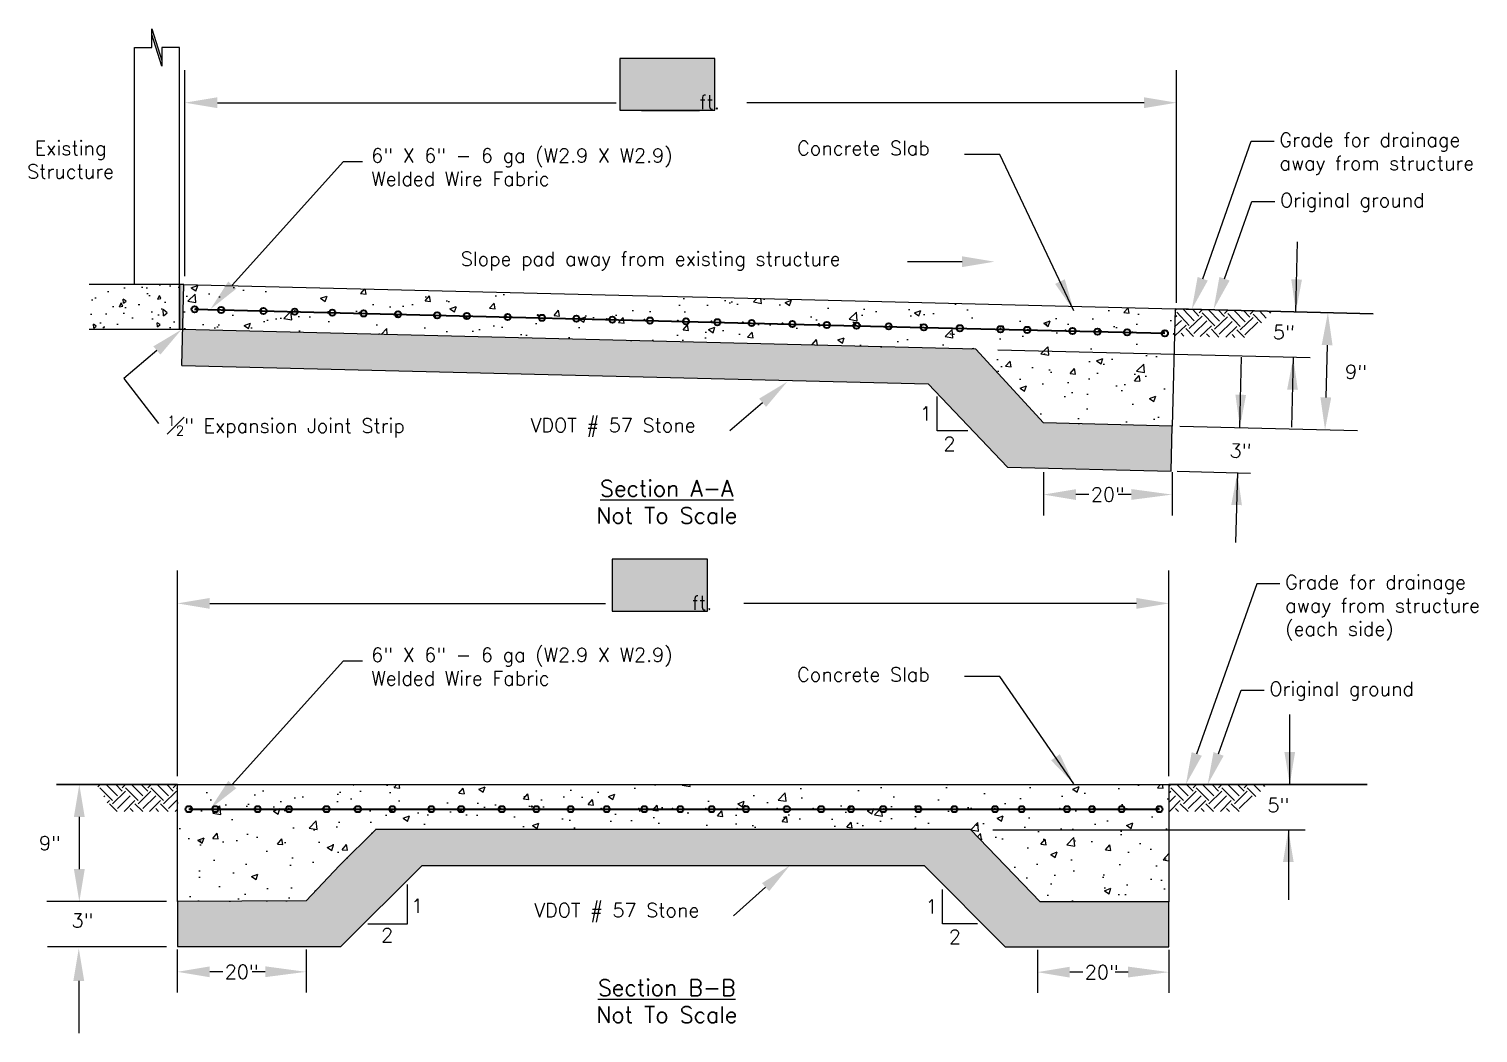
# Model space of a CAD drawing. Header units: feet. Extents: x -5 to 532, y -277 to 70.
# Drawn here: x 73.27 to 81.31, y 47.92 to 53.48 of the extents above; entities that cross this region are included whole.
import ezdxf

# ---------------------------------------------------------------- set-up
doc = ezdxf.new("R2010")
doc.units = ezdxf.units.FT
doc.header["$LTSCALE"] = 0.33
doc.header["$MEASUREMENT"] = 0
for name, color, linetype in [('1.Text.Note', 7, 'Continuous'), ('2.Concrete', 7, 'Continuous'), ('2.Htch.Concrete', 7, 'Continuous'), ('2.Htch.Ground', 7, 'Continuous'), ('Concrete', 7, 'Continuous'), ('DIM', 7, 'Continuous'), ('Gravel', 7, 'Continuous'), ('SEC', 7, 'Continuous'), ('Text', 7, 'Continuous')]:
    doc.layers.add(name, color=color, linetype=linetype)
doc.layers.add('2.Ground', color=7, linetype='Continuous', lineweight=30)
doc.layers.add('WWF', color=7, linetype='Continuous', lineweight=35)
doc.styles.add('001xB.Notation (B)', font='romans.shx', dxfattribs={"height": 0.078})
doc.styles.add('001xB.Subtitle', font='romans.shx', dxfattribs={"height": 0.09})
doc.dimstyles.get("Standard").update_dxf_attribs({"dimtxt": 0.078, "dimasz": 0.18, "dimexe": 0.18, "dimexo": 0.0625, "dimgap": 0.09, "dimtad": 0, "dimtih": 1, "dimtoh": 1, "dimdec": 4, "dimzin": 0, "dimdsep": 46, "dimtxsty": 'Standard', "dimcen": 0.09, "dimadec": 0, "dimazin": 0, "dimtfac": 1, "dimtdec": 4, "dimtofl": 0, "dimtmove": 0, "dimatfit": 3, "dimfxl": 1, "dimtolj": 1, "dimtzin": 0, "dimarcsym": 0})
pattern_1 = [(45, (-0.0355, -2.62657), (1e-17, 0.14142136), [0.1, -0.1]), (45, (-0.06202, -2.60005), (1e-17, 0.14142136), [0.1, -0.1]), (45, (-0.08853, -2.57354), (1e-17, 0.14142136), [0.1, -0.1]), (135, (-0.08853, -2.55586), (-0.14142136, 3e-17), [0.1, -0.1]), (135, (-0.06202, -2.52934), (-0.14142136, 3e-17), [0.1, -0.1]), (135, (-0.0355, -2.50283), (-0.14142136, 3e-17), [0.1, -0.1])]

msp = doc.modelspace()

# ---------------------------------------------------------------- hatches: boundary and pattern name
at = {"layer": '1.Text.Note', "linetype": 'Continuous'}
for points in [[(77.0739, 53.321), (76.5462, 53.321), (76.5462, 53.0332), (77.0739, 53.0332)], [(77.0325, 50.5432), (76.5047, 50.5432), (76.5047, 50.2554), (77.0325, 50.2554)]]:
    msp.add_hatch(color=254, dxfattribs=at).paths.add_polyline_path(points)
at = {"layer": '2.Htch.Concrete', "linetype": 'Continuous'}
h = msp.add_hatch(dxfattribs=at)
h.set_pattern_fill('AR-CONC', color=256, scale=0.03, angle=45, style=0)
h.set_pattern_definition([(95, (0, 0.14755), (0.1654656, 0.13884212), [0.0225, -0.2475]), (40, (0, 0.14755), (-0.18899765, 0.13013044), [0.018, -0.198]), (145.4514, (0.01379, 0.15912), (-0.02353184, 0.2689726), [0.01912206, -0.21034263]), (91.1842, (-0.04243, 0.18998), (0.2615079, 0.1912841), [0.03375, -0.37125]), (141.6356, (-0.02063, 0.20592), (-0.0083697, 0.4049135), [0.0286831, -0.3155139]), (36.1842, (-0.04243, 0.18998), (-0.00837, 0.4049135), [0.027, -0.297]), (66, (-0.0106, 0.20059), (0.21203147, 0.04121474), [0.0225, -0.2475]), (11, (-0.0106, 0.20059), (-0.1022126, 0.20544253), [0.018, -0.198]), (116.4514, (0.00706, 0.20402), (0.1098191, 0.2466572), [0.01912206, -0.21034263]), (82.5, (0, 0.14755), (-0.068037956, 0.073196945), [0, -0.1956, 0, -0.201, 0, -0.19875]), (52.5, (0, 0.14755), (-0.02786188, 0.13947283), [0, -0.1146, 0, -0.1911, 0, -0.07575]), (12.5, (-0.047305, 0.10025), (0.11802545, 0.10845623), [0, -0.075, 0, -0.234, 0, -0.3105]), (2.5, (-0.06852, 0.07903), (0.102477, 0.14494794), [0, -0.0975, 0, -0.1554, 0, -0.2205])])
h.paths.add_polyline_path([(74.104, 52.0678), (73.604, 52.0678), (73.604, 51.8178), (74.104, 51.8178)])
msp.add_hatch(color=256, dxfattribs=at).paths.add_polyline_path([(74.128, 52.0678), (74.104, 52.0678), (74.104, 51.8178), (74.128, 51.8178)])
at = {"layer": '2.Htch.Ground', "linetype": 'Continuous'}
h = msp.add_hatch(dxfattribs=at)
h.set_pattern_fill('EARTH', color=256, scale=0.4, angle=43.58326, style=0)
h.set_pattern_definition([(43.58326, (-1.26103, 1.99618), (0.00349654, 0.14137812), [0.1, -0.1]), (43.58326, (-1.28688, 2.02335), (0.00349654, 0.14137812), [0.1, -0.1]), (43.58326, (-1.31274, 2.05051), (0.00349654, 0.14137812), [0.1, -0.1]), (133.58326, (-1.3123, 2.06818), (-0.14137812, 0.00349654), [0.1, -0.1]), (133.58326, (-1.28513, 2.09404), (-0.14137812, 0.00349654), [0.1, -0.1]), (133.58326, (-1.25797, 2.11989), (-0.14137812, 0.00349654), [0.1, -0.1])])
h.paths.add_polyline_path([(80.1678, 51.9185), (79.6263, 51.9318), (79.6226, 51.7819), (80.0294, 51.7718)])
h = msp.add_hatch(dxfattribs=at)
h.set_pattern_fill('EARTH', color=256, scale=0.4, angle=45, style=0)
h.set_pattern_definition(pattern_1)
h.paths.add_polyline_path([(74.0925, 49.2937), (73.6434, 49.2937), (73.7321, 49.1437), (74.0925, 49.1437)])
h = msp.add_hatch(dxfattribs=at)
h.set_pattern_fill('EARTH', color=256, scale=0.4, angle=45, style=0)
h.set_pattern_definition(pattern_1)
h.paths.add_polyline_path([(80.1341, 49.2937), (79.5925, 49.2937), (79.5925, 49.1437), (79.9994, 49.1437)])
at = {"layer": 'Concrete'}
h = msp.add_hatch(dxfattribs=at)
h.set_pattern_fill('AR-CONC', color=256, scale=0.05, angle=-1.4168, style=0)
h.set_pattern_definition([(48.5832, (-1.2611, 1.99627), (0.3577447, -0.0402337), [0.0375, -0.4125]), (353.5832, (-1.2611, 1.99627), (-0.0600553, 0.3776964), [0.03, -0.33]), (99.0346, (-1.23127, 1.9929), (0.2976896, 0.3374625), [0.0318701, -0.350571]), (44.7674, (-1.2586, 2.09624), (0.5314111, -0.0959282), [0.05625, -0.61875]), (95.2188, (-1.21433, 2.08824), (0.4792312, 0.475355), [0.047805, -0.5258565]), (349.7674, (-1.2586, 2.09624), (0.4792308, 0.4753555), [0.045, -0.495]), (19.5832, (-1.20925, 2.07), (0.2933848, -0.2086273), [0.0375, -0.4125]), (324.5832, (-1.20925, 2.07), (0.1305853, 0.3594561), [0.03, -0.33]), (70.0346, (-1.1848, 2.05262), (0.4239702, 0.1508285), [0.0318701, -0.350571]), (36.0832, (-1.26109, 1.99627), (0.01019353, 0.16624571), [0, -0.326, 0, -0.335, 0, -0.33125]), (6.0832, (-1.26109, 1.99627), (0.13637054, 0.19389332), [0, -0.191, 0, -0.3185, 0, -0.12625]), (326.0832, (-1.37255, 1.99902), (0.26655078, -0.01787347), [0, -0.125, 0, -0.39, 0, -0.5175]), (316.0832, (-1.42254, 2.00026), (0.2927415, 0.04282744), [0, -0.1625, 0, -0.259, 0, -0.3675])])
h.paths.add_polyline_path([(79.6263, 51.9318), (78.0003, 51.9721), (77.9996, 51.9452), (77.9735, 51.9458), (77.9742, 51.9727), (77.0332, 51.996), (76.6438, 52.0056), (76.6432, 51.9788), (76.6171, 51.9795), (76.6177, 52.0062), (74.128, 52.0678), (74.1218, 51.8179), (78.5205, 51.7091), (78.8966, 51.2997), (79.6102, 51.282)])
h.paths.add_polyline_path([(77.8423, 51.8393, -1), (77.877, 51.8385), (78.0208, 51.8349, -1), (78.0555, 51.8341, -1), (78.0208, 51.8349), (77.877, 51.8385, -1), (77.8423, 51.8393), (77.7121, 51.8426, -1), (77.6774, 51.8434), (77.5211, 51.8473, -1), (77.4864, 51.8481), (77.2954, 51.8529, -1), (77.2607, 51.8537), (77.1045, 51.8576, -1), (77.0698, 51.8584), (76.9309, 51.8619, -1), (76.8962, 51.8627), (76.7312, 51.8668, -1), (76.6965, 51.8677), (76.5229, 51.872, -1), (76.4882, 51.8728), (76.3233, 51.8769, -1), (76.2885, 51.8778), (76.1323, 51.8816, -1), (76.0976, 51.8825), (75.9413, 51.8864, -1), (75.9066, 51.8872), (75.7156, 51.8919, -1), (75.6809, 51.8928), (75.5507, 51.896, -1), (75.516, 51.8969), (75.3337, 51.9014, -1), (75.299, 51.9022), (75.1428, 51.9061, -1), (75.108, 51.907), (74.9692, 51.9104, -1), (74.9344, 51.9113), (74.7608, 51.9156, -1), (74.7261, 51.9164), (74.5872, 51.9198, -1), (74.5525, 51.9207), (74.3529, 51.9256, -1), (74.3181, 51.9265), (74.2053, 51.9293, -1), (74.1706, 51.9302, -1), (74.2053, 51.9293), (74.3181, 51.9265, -1), (74.3529, 51.9256), (74.5525, 51.9207, -1), (74.5872, 51.9198), (74.7261, 51.9164, -1), (74.7608, 51.9156), (74.9344, 51.9113, -1), (74.9692, 51.9104), (75.108, 51.907, -1), (75.1428, 51.9061), (75.299, 51.9022, -1), (75.3337, 51.9014), (75.516, 51.8969, -1), (75.5507, 51.896), (75.6809, 51.8928, -1), (75.7156, 51.8919), (75.9066, 51.8872, -1), (75.9413, 51.8864), (76.0976, 51.8825, -1), (76.1323, 51.8816), (76.2885, 51.8778, -1), (76.3233, 51.8769), (76.4882, 51.8728, -1), (76.5229, 51.872), (76.6965, 51.8677, -1), (76.7312, 51.8668), (76.8962, 51.8627, -1), (76.9309, 51.8619), (77.0698, 51.8584, -1), (77.1045, 51.8576), (77.2607, 51.8537, -1), (77.2954, 51.8529), (77.4864, 51.8481, -1), (77.5211, 51.8473), (77.6774, 51.8434, -1), (77.7121, 51.8426)], flags=0)
h.paths.add_polyline_path([(78.2155, 51.8301, -1), (78.2503, 51.8292), (78.4152, 51.8252, -1), (78.4499, 51.8243), (78.6409, 51.8196, -1), (78.6756, 51.8187), (78.7884, 51.8159, -1), (78.8232, 51.8151), (79.0402, 51.8097, -1), (79.0749, 51.8089), (79.179, 51.8063, -1), (79.2138, 51.8054), (79.3433, 51.8022, -1), (79.3781, 51.8014), (79.5523, 51.797, -1), (79.587, 51.7962, -1), (79.5523, 51.797), (79.3781, 51.8014, -1), (79.3433, 51.8022), (79.2138, 51.8054, -1), (79.179, 51.8063), (79.0749, 51.8089, -1), (79.0402, 51.8097), (78.8232, 51.8151, -1), (78.7884, 51.8159), (78.6756, 51.8187, -1), (78.6409, 51.8196), (78.4499, 51.8243, -1), (78.4152, 51.8252), (78.2503, 51.8292, -1)], flags=16)
h.paths.add_polyline_path([(74.7261, 51.9164), (74.5872, 51.9198, -1), (74.5525, 51.9207), (74.3529, 51.9256, -1), (74.3181, 51.9265), (74.2053, 51.9293, -1), (74.1706, 51.9302, -1), (74.2053, 51.9293), (74.3181, 51.9265, -1), (74.3529, 51.9256), (74.5525, 51.9207, -1), (74.5872, 51.9198), (74.7261, 51.9164, -1), (74.7608, 51.9156), (74.9344, 51.9113, -1), (74.9692, 51.9104), (75.108, 51.907, -1), (75.1428, 51.9061), (75.299, 51.9022, -1), (75.3337, 51.9014), (75.516, 51.8969, -1), (75.5507, 51.896), (75.6809, 51.8928, -1), (75.7156, 51.8919), (75.9066, 51.8872, -1), (75.9413, 51.8864), (76.0976, 51.8825, -1), (76.1323, 51.8816), (76.2885, 51.8778, -1), (76.3233, 51.8769), (76.4882, 51.8728, -1), (76.5229, 51.872), (76.6965, 51.8677, -1), (76.7312, 51.8668), (76.8962, 51.8627, -1), (76.9309, 51.8619), (77.0698, 51.8584, -1), (77.1045, 51.8576), (77.2607, 51.8537, -1), (77.2954, 51.8529), (77.4864, 51.8481, -1), (77.5211, 51.8473), (77.6774, 51.8434, -1), (77.7121, 51.8426), (77.8423, 51.8393, -1), (77.877, 51.8385), (78.0208, 51.8349, -1), (78.0555, 51.8341, -1), (78.0208, 51.8349), (77.877, 51.8385, -1), (77.8423, 51.8393), (77.7121, 51.8426, -1), (77.6774, 51.8434), (77.5211, 51.8473, -1), (77.4864, 51.8481), (77.2954, 51.8529, -1), (77.2607, 51.8537), (77.1045, 51.8576, -1), (77.0698, 51.8584), (76.9309, 51.8619, -1), (76.8962, 51.8627), (76.7312, 51.8668, -1), (76.6965, 51.8677), (76.5229, 51.872, -1), (76.4882, 51.8728), (76.3233, 51.8769, -1), (76.2885, 51.8778), (76.1323, 51.8816, -1), (76.0976, 51.8825), (75.9413, 51.8864, -1), (75.9066, 51.8872), (75.7156, 51.8919, -1), (75.6809, 51.8928), (75.5507, 51.896, -1), (75.516, 51.8969), (75.3337, 51.9014, -1), (75.299, 51.9022), (75.1428, 51.9061, -1), (75.108, 51.907), (74.9692, 51.9104, -1), (74.9344, 51.9113), (74.7608, 51.9156, -1)], flags=16)
h.paths.add_polyline_path([(78.2155, 51.8301, -1), (78.2503, 51.8292), (78.4152, 51.8252, -1), (78.4499, 51.8243), (78.6409, 51.8196, -1), (78.6756, 51.8187), (78.7884, 51.8159, -1), (78.8232, 51.8151), (79.0402, 51.8097, -1), (79.0749, 51.8089), (79.179, 51.8063, -1), (79.2138, 51.8054), (79.3433, 51.8022, -1), (79.3781, 51.8014), (79.5523, 51.797, -1), (79.587, 51.7962, -1), (79.5523, 51.797), (79.3781, 51.8014, -1), (79.3433, 51.8022), (79.2138, 51.8054, -1), (79.179, 51.8063), (79.0749, 51.8089, -1), (79.0402, 51.8097), (78.8232, 51.8151, -1), (78.7884, 51.8159), (78.6756, 51.8187, -1), (78.6409, 51.8196), (78.4499, 51.8243, -1), (78.4152, 51.8252), (78.2503, 51.8292, -1)], flags=0)
h.paths.add_polyline_path([(79.665, 51.8742), (79.8117, 51.8706), (79.8084, 51.7387), (79.6617, 51.7424)], flags=9)
h.paths.add_polyline_path([(74.8933, 52.3783), (77.9659, 52.3023), (77.962, 52.1445), (74.8894, 52.2204)], flags=9)
h = msp.add_hatch(dxfattribs=at)
h.set_pattern_fill('AR-CONC', color=256, scale=0.05, style=0)
h.set_pattern_definition([(50, (76.75226, 41.37795), (0.35863, -0.031376), [0.0375, -0.4125]), (355, (76.75226, 41.37795), (-0.069376, 0.376096), [0.03, -0.33]), (100.4514, (76.78215, 41.37534), (0.289255, 0.34472), [0.03187, -0.350571]), (46.184, (76.75226, 41.47795), (0.53362, -0.08276), [0.05625, -0.61875]), (96.6356, (76.79673, 41.47106), (0.46733, 0.48706), [0.047805, -0.525856]), (351.184, (76.75226, 41.47795), (0.46733, 0.48706), [0.045, -0.495]), (21, (76.80226, 41.45295), (0.298454, -0.201309), [0.0375, -0.4125]), (326, (76.80226, 41.45295), (0.121658, 0.362575), [0.03, -0.33]), (71.4514, (76.82714, 41.43618), (0.420111, 0.161265), [0.03187, -0.350571]), (37.5, (76.75226, 41.37795), (0.00608, 0.166447), [0, -0.326, 0, -0.335, 0, -0.33125]), (7.5, (76.75226, 41.37795), (0.1315348, 0.197206), [0, -0.191, 0, -0.3185, 0, -0.12625]), (327.5, (76.64076, 41.37795), (0.2669112, -0.0112774), [0, -0.125, 0, -0.39, 0, -0.5175]), (317.5, (76.59076, 41.37795), (0.291593, 0.0500525), [0, -0.1625, 0, -0.259, 0, -0.3675])])
h.paths.add_polyline_path([(74.9924, 48.8443), (75.1918, 49.0437), (78.4925, 49.0437), (78.8786, 48.6437), (79.5925, 48.6437), (79.5925, 49.2937), (74.0925, 49.2937), (74.0925, 48.6443), (74.8061, 48.6484)])
h.paths.add_polyline_path([(74.6942, 49.1571), (74.5552, 49.1571, -1), (74.5205, 49.1571), (74.3208, 49.1571, -1), (74.2861, 49.1571), (74.1732, 49.1571, -1), (74.1385, 49.1571, -1), (74.1732, 49.1571), (74.2861, 49.1571, -1), (74.3208, 49.1571), (74.5205, 49.1571, -1), (74.5552, 49.1571), (74.6942, 49.1571, -1), (74.7289, 49.1571), (74.9026, 49.1571, -1), (74.9373, 49.1571), (75.0762, 49.1571, -1), (75.1109, 49.1571), (75.2672, 49.1571, -1), (75.302, 49.1571), (75.4843, 49.1571, -1), (75.519, 49.1571), (75.6493, 49.1571, -1), (75.684, 49.1571), (75.875, 49.1571, -1), (75.9098, 49.1571), (76.0661, 49.1571, -1), (76.1008, 49.1571), (76.2571, 49.1571, -1), (76.2918, 49.1571), (76.4568, 49.1571, -1), (76.4915, 49.1571), (76.6652, 49.1571, -1), (76.6999, 49.1571), (76.8649, 49.1571, -1), (76.8996, 49.1571), (77.0385, 49.1571, -1), (77.0733, 49.1571), (77.2296, 49.1571, -1), (77.2643, 49.1571), (77.4553, 49.1571, -1), (77.49, 49.1571), (77.6463, 49.1571, -1), (77.6811, 49.1571), (77.8113, 49.1571, -1), (77.846, 49.1571), (77.9898, 49.1571, -1), (78.0246, 49.1571, -1), (77.9898, 49.1571), (77.846, 49.1571, -1), (77.8113, 49.1571), (77.6811, 49.1571, -1), (77.6463, 49.1571), (77.49, 49.1571, -1), (77.4553, 49.1571), (77.2643, 49.1571, -1), (77.2296, 49.1571), (77.0733, 49.1571, -1), (77.0385, 49.1571), (76.8996, 49.1571, -1), (76.8649, 49.1571), (76.6999, 49.1571, -1), (76.6652, 49.1571), (76.4915, 49.1571, -1), (76.4568, 49.1571), (76.2918, 49.1571, -1), (76.2571, 49.1571), (76.1008, 49.1571, -1), (76.0661, 49.1571), (75.9098, 49.1571, -1), (75.875, 49.1571), (75.684, 49.1571, -1), (75.6493, 49.1571), (75.519, 49.1571, -1), (75.4843, 49.1571), (75.302, 49.1571, -1), (75.2672, 49.1571), (75.1109, 49.1571, -1), (75.0762, 49.1571), (74.9373, 49.1571, -1), (74.9026, 49.1571), (74.7289, 49.1571, -1)], flags=16)
h.paths.add_polyline_path([(78.1847, 49.1571, -1), (78.2194, 49.1571), (78.3844, 49.1571, -1), (78.4191, 49.1571), (78.6101, 49.1571, -1), (78.6449, 49.1571), (78.7577, 49.1571, -1), (78.7925, 49.1571), (79.0095, 49.1571, -1), (79.0443, 49.1571), (79.1485, 49.1571, -1), (79.1832, 49.1571), (79.3128, 49.1571, -1), (79.3475, 49.1571), (79.5218, 49.1571, -1), (79.5566, 49.1571, -1), (79.5218, 49.1571), (79.3475, 49.1571, -1), (79.3128, 49.1571), (79.1832, 49.1571, -1), (79.1485, 49.1571), (79.0443, 49.1571, -1), (79.0095, 49.1571), (78.7925, 49.1571, -1), (78.7577, 49.1571), (78.6449, 49.1571, -1), (78.6101, 49.1571), (78.4191, 49.1571, -1), (78.3844, 49.1571), (78.2194, 49.1571, -1)], flags=16)
h.paths.add_polyline_path([(75.4214, 49.4646), (77.9673, 49.4646), (77.9673, 49.2399), (75.4214, 49.2399)], flags=9)
at = {"layer": 'Gravel'}
h = msp.add_hatch(dxfattribs=at)
h.set_pattern_fill('GRAVEL', color=256, scale=0.3, angle=-1.4168, style=0)
h.set_pattern_definition([(226.595996, (-1.037734, 2.290835), (-2.4660242543, -2.6398340866), [0.0403608, -3.9957264]), (183.552896, (-1.065468, 2.261512), (3.6063172746, 0.210894337), [0.0692604, -6.8567775]), (131.093596, (-1.134595, 2.25722), (2.9174862744, -3.3731697713), [0.0488364, -4.8348096]), (265.856896, (-1.253414, 2.185135), (0.4482593132, 5.9907481948), [0.0630714, -6.2440674]), (291.416896, (-1.25797, 2.122229), (-1.4105330867, 3.6359864653), [0.0618465, -6.1228119]), (355.856896, (-1.235387, 2.064653), (-5.9907481948, 0.4482593132), [0.0630714, -6.2440674]), (36.277396, (-1.17248, 2.060096), (-3.9729859394, -2.9026509682), [0.0834087, -8.2574547]), (70.838496, (-1.10524, 2.109449), (2.2625486337, 6.5460577692), [0.0787464, -7.7958963]), (120.012796, (-1.079393, 2.183832), (-2.3028398378, 3.958147158), [0.063285, -6.2652219]), (173.819596, (-1.111047, 2.238632), (3.291573864, -0.3814994735), [0.0722496, -3.5402289]), (220.980596, (-1.182877, 2.24641), (-3.6804952801, -3.2099773665), [0.0934344, -9.2500125]), (137.397296, (-0.956579, 2.174793), (-2.054853228, 1.8513722), [0.0318903, -3.1571532]), (170.052396, (-0.980052, 2.19638), (3.883971902, -0.696247872), [0.0606711, -6.0064533]), (223.5832, (-1.03981, 2.20686), (-0.0074176, -0.2999084), [0.0424263, -0.3818376]), (201.781796, (-1.059915, 2.24337), (1.514376573, 0.562728913), [0.0228474, -2.2618845]), (290.384596, (-1.08113, 2.23489), (-0.277655422, 0.907142545), [0.0323109, -1.5832386]), (29.546996, (-1.069876, 2.204603), (0.9145595, 0.577564495), [0.0524787, -1.6968069]), (160.1483, (-1.02422, 2.23048), (0.5923991, -0.31474303), [0.0379473, -0.9107361]), (14.972696, (-1.255077, 2.239193), (3.0213362823, 0.82554654), [0.05316, -5.2628535]), (68.929396, (-1.203722, 2.252927), (-1.2812254496, -3.26932136), [0.0445983, -4.4152224]), (291.781796, (-1.02274, 2.290464), (-0.562728913, 1.514376573), [0.0456945, -2.2390374]), (342.193696, (-1.005783, 2.248032), (-2.9768307242, 0.9738987936), [0.05316, -5.2628535]), (338.027196, (-1.259676, 2.05325), (-1.484706783, 0.636903437), [0.051264, -2.5119372]), (293.358296, (-1.212136, 2.034069), (-1.4179453325, 3.336080152), [0.0429534, -4.2523929]), (65.384596, (-1.027157, 1.99048), (0.63690502, 1.48470611), [0.0456945, -2.2390374]), (15.937196, (-1.008124, 2.032024), (-3.928478706, -1.10320253), [0.0502893, -4.9786272]), (68.027196, (-1.174112, 1.994116), (-0.636903437, -1.484706783), [0.025632, -2.5375692]), (99.893096, (-1.04515, 1.990927), (-0.270237124, 1.207050957), [0.015297, -1.5144087]), (164.547, (-1.04778, 2.005996), (0.89230742, -0.32216054), [0.0618465, -1.175085]), (184.592196, (-1.10739, 2.022475), (3.0065003752, 0.225731971), [0.057315, -5.6741769]), (302.2733, (-1.07054, 2.17761), (-0.285073466, 0.60723406), [0.0432666, -1.0383987]), (351.740396, (-1.047441, 2.141029), (5.083605363, -0.7259183505), [0.0755382, -7.4782689]), (59.528596, (-0.972687, 2.130177), (-1.251556426, -2.069687662), [0.0308868, -3.0578022]), (88.5832, (-0.95702, 2.1568), (-0.2924907, 0.3073259), [0.018, -0.282]), (118.839596, (-1.113166, 2.03162), (1.1477083085, -2.1290291335), [0.0416772, -4.126056]), (46.595996, (-1.13327, 2.06813), (2.4660242543, 2.6398340866), [0.0807216, -3.9553656]), (358.5832, (-1.0778, 2.12678), (0.3073259, 0.2924907), [0.078, -0.222]), (323.887996, (-0.999827, 2.124847), (-2.947157781, 2.1735366407), [0.0474342, -4.6959822]), (252.637796, (-0.961506, 2.09689), (-0.329578696, -1.192215565), [0.0436806, -2.1403524]), (206.229196, (-0.974541, 2.0552), (-5.7724323137, -2.8581505784), [0.0711195, -7.0408422]), (174.009296, (-1.038338, 2.023768), (-3.891390292, 0.396335673), [0.0752397, -7.4487222])])
h.paths.add_polyline_path([(78.5205, 51.7091), (74.1218, 51.8179), (74.1169, 51.6186), (78.2574, 51.5162), (78.6968, 51.0546), (79.604, 51.0321), (79.6102, 51.282), (78.8966, 51.2997)])
at = {"layer": 'Gravel', "linetype": 'Continuous'}
h = msp.add_hatch(dxfattribs=at)
h.set_pattern_fill('GRAVEL', color=256, scale=0.3, style=0)
h.set_pattern_definition([(228.0128, (0.216, 0.3), (-2.3999994696, -2.7000004025), [0.0403608, -3.9957264]), (184.9697, (0.189, 0.27), (3.6000003155, 0.2999973921), [0.0692604, -6.8567775]), (132.5104, (0.12, 0.264), (2.9999972155, -3.300002602), [0.0488364, -4.8348096]), (267.2737, (0.003, 0.189), (0.2999988053, 6.0000000885), [0.0630714, -6.2440674]), (292.8337, (0, 0.126), (-1.5000029716, 3.5999989235), [0.0618465, -6.1228119]), (357.2737, (0.024, 0.069), (-6.0000000885, 0.2999988053), [0.0630714, -6.2440674]), (37.6942, (0.087, 0.066), (-3.9000022037, -2.9999971215), [0.0834087, -8.2574547]), (72.2553, (0.153, 0.117), (2.1000032288, 6.5999988694), [0.0787464, -7.7958963]), (121.4296, (0.177, 0.192), (-2.4000024703, 3.899998511), [0.063285, -6.2652219]), (175.2364, (0.144, 0.246), (3.300000284, -0.29999746), [0.0722496, -3.5402289]), (222.3974, (0.072, 0.252), (-3.6000022053, -3.2999976246), [0.0934344, -9.2500125]), (138.8141, (0.3, 0.186), (-2.100000884, 1.799999194), [0.0318903, -3.1571532]), (171.4692, (0.276, 0.207), (3.8999994854, -0.600002373), [0.0606711, -6.0064533]), (225, (0.216, 0.216), (-3e-17, -0.3000001), [0.0424263, -0.3818376]), (203.1986, (0.195, 0.252), (1.49999992, 0.600000398), [0.0228474, -2.2618845]), (291.8014, (0.174, 0.243), (-0.299999973, 0.900000082), [0.0323109, -1.5832386]), (30.9638, (0.186, 0.213), (0.899999407, 0.600000745), [0.0524787, -1.6968069]), (161.5651, (0.231, 0.24), (0.60000013, -0.29999952), [0.0379473, -0.9107361]), (16.3895, (0, 0.243), (3.0000006595, 0.899997813), [0.05316, -5.2628535]), (70.3462, (0.051, 0.258), (-1.199998574, -3.3000006407), [0.0445983, -4.4152224]), (293.1986, (0.231, 0.3), (-0.600000398, 1.49999992), [0.0456945, -2.2390374]), (343.6105, (0.249, 0.258), (-3.0000006595, 0.899997813), [0.05316, -5.2628535]), (339.444, (0, 0.057), (-1.500000553, 0.599998799), [0.051264, -2.5119372]), (294.7751, (0.048, 0.039), (-1.499997657, 3.3000010266), [0.0429534, -4.2523929]), (66.8014, (0.234, 0), (0.600000398, 1.49999992), [0.0456945, -2.2390374]), (17.354, (0.252, 0.042), (-3.9000006057, -1.1999983507), [0.0502893, -4.9786272]), (69.444, (0.087, 0), (-0.599998799, -1.500000553), [0.025632, -2.5375692]), (101.3099, (0.216, 0), (-0.29999929, 1.200000226), [0.015297, -1.5144087]), (165.9638, (0.213, 0.015), (0.900000164, -0.29999942), [0.0618465, -1.175085]), (186.009, (0.153, 0.03), (2.9999999253, 0.2999997952), [0.057315, -5.6741769]), (303.6901, (0.186, 0.186), (-0.3000004, 0.59999987), [0.0432666, -1.0383987]), (353.1572, (0.21, 0.15), (5.0999998096, -0.6000023994), [0.0755382, -7.4782689]), (60.9454, (0.285, 0.141), (-1.200000008, -2.100000115), [0.0308868, -3.0578022]), (90, (0.3, 0.168), (-0.3, 0.3), [0.018, -0.282]), (120.2564, (0.147, 0.039), (1.199998466, -2.100000737), [0.0416772, -4.126056]), (48.0128, (0.126, 0.075), (2.3999994696, 2.7000004025), [0.0807216, -3.9553656]), (0, (0.18, 0.135), (0.3, 0.3), [0.078, -0.222]), (325.3048, (0.258, 0.135), (-2.9999982777, 2.100002583), [0.0474342, -4.6959822]), (254.0546, (0.297, 0.108), (-0.299999967, -1.200000038), [0.0436806, -2.1403524]), (207.646, (0.285, 0.066), (-5.6999987422, -3.000002314), [0.0711195, -7.0408422]), (175.4261, (0.222, 0.033), (-3.9000001675, 0.2999984403), [0.0752397, -7.4487222])])
h.paths.add_polyline_path([(78.4925, 49.0437), (75.1918, 49.0437), (74.9924, 48.8443), (74.8061, 48.6484), (74.0924, 48.6443), (74.0924, 48.3943), (75, 48.3943), (75.45, 48.8443), (78.2343, 48.8443), (78.6849, 48.3937), (79.5925, 48.3937), (79.5925, 48.6437), (78.8786, 48.6437)])

# ---------------------------------------------------------------- linework, layer by layer
at = {"linetype": 'Continuous'}
for points in [[(73.854, 53.3812), (73.9516, 53.3812), (73.9516, 53.4844), (74.0064, 53.3087)], [(74.104, 53.3812), (74.0064, 53.3812), (74.0064, 53.278), (73.9516, 53.4537)]]:
    msp.add_lwpolyline(points, dxfattribs=at)
at = {"layer": '1.Text.Note', "linetype": 'Continuous'}
for points in [[(76.5462, 53.0332), (77.0739, 53.0332), (77.0739, 53.321), (76.5462, 53.321)], [(76.5047, 50.2554), (77.0325, 50.2554), (77.0325, 50.5432), (76.5047, 50.5432)]]:
    msp.add_lwpolyline(points, close=True, dxfattribs=at)
at = {"layer": '2.Concrete', "linetype": 'Continuous'}
for p, q in [((73.854, 52.0678), (73.854, 53.3812)), ((74.104, 52.0678), (74.104, 53.3812)), ((74.104, 52.0678), (73.604, 52.0678)), ((74.104, 51.8178), (73.604, 51.8178))]:
    msp.add_line(p, q, dxfattribs=at)
at = {"layer": '2.Ground', "linetype": 'Continuous'}
for p, q in [((74.104, 52.0678), (74.104, 51.8178)), ((79.6263, 51.9318), (80.7255, 51.9047)), ((74.0925, 49.2937), (73.4214, 49.2937)), ((79.5925, 49.2937), (80.6921, 49.2937))]:
    msp.add_line(p, q, dxfattribs=at)
at = {"layer": '2.Htch.Concrete', "linetype": 'Continuous'}
for p, q in [((74.397, 52.0634), (75.0132, 52.7503)), ((75.0132, 52.7503), (75.1202, 52.7503)), ((74.128, 52.0678), (74.104, 52.0678)), ((74.128, 51.8178), (74.104, 51.8178)), ((73.7963, 51.5459), (73.9877, 51.2954)), ((74.397, 49.2933), (75.0132, 49.9802)), ((75.0132, 49.9802), (75.1202, 49.9802))]:
    msp.add_line(p, q, dxfattribs=at)
at = {"layer": 'Concrete'}
for points in [[(74.1169, 51.6186), (74.128, 52.0678), (76.6177, 52.0062)], [(76.6177, 52.0062), (77.0332, 51.996)], [(77.0332, 51.996), (78.0003, 51.9721)], [(78.0003, 51.9721), (79.6263, 51.9318), (79.6102, 51.282)], [(74.0925, 48.6443), (74.0925, 49.2937), (79.5925, 49.2937), (79.5925, 48.6437)]]:
    msp.add_lwpolyline(points, dxfattribs=at)
at = {"layer": 'DIM', "linetype": 'Continuous'}
for points in [[(78.4771, 51.2554), (78.3069, 51.2554), (78.3069, 51.4464)], [(75.1496, 48.5207), (75.3688, 48.5207), (75.3688, 48.7392)], [(78.5302, 48.5207), (78.3371, 48.5207), (78.3371, 48.7117)]]:
    msp.add_lwpolyline(points, dxfattribs=at)
at = {"layer": 'Gravel'}
for p, q in [((74.1169, 51.6186), (78.2574, 51.5162)), ((78.2574, 51.5162), (78.6968, 51.0546)), ((79.6102, 51.282), (78.8966, 51.2997)), ((79.604, 51.0321), (79.6102, 51.282)), ((78.6968, 51.0546), (79.604, 51.0321))]:
    msp.add_line(p, q, dxfattribs=at)
for points in [[(78.8966, 51.2997), (78.8966, 51.2997), (78.5205, 51.7091), (74.1218, 51.8179)], [(75.1924, 49.0443), (74.9924, 48.8443), (74.8061, 48.6484), (74.0924, 48.6443), (74.0924, 48.3943), (75, 48.3943), (75.45, 48.8443), (78.2343, 48.8443), (78.6849, 48.3937), (79.5925, 48.3937), (79.5925, 48.6437), (78.8786, 48.6437)], [(78.8786, 48.6437), (78.8786, 48.6437), (78.4925, 49.0437), (75.1918, 49.0437)]]:
    msp.add_lwpolyline(points, dxfattribs=at)
at = {"layer": 'SEC'}
for p in [(78.0425, 51.8369), (78.8092, 51.818), (79.39, 51.8036), (78.0115, 49.1597), (78.7785, 49.1597), (79.3595, 49.1597)]:
    msp.add_point(p, dxfattribs=at)
at = {"layer": 'Text'}
for p, q in [((74.1342, 52.1132), (74.1342, 53.2555)), ((79.6342, 51.9663), (79.6342, 53.2555)), ((74.3142, 53.0755), (76.5268, 53.0755)), ((79.4542, 53.0755), (77.2517, 53.0755)), ((78.4452, 52.1936), (78.1425, 52.1936)), ((79.6888, 51.9303), (80.1678, 51.9185)), ((73.9789, 51.7012), (73.7963, 51.5459)), ((78.6433, 51.7051), (80.3753, 51.6623)), ((80.4698, 51.7309), (80.4626, 51.441)), ((77.3386, 51.4112), (77.156, 51.2558)), ((79.6523, 51.281), (80.6381, 51.2566)), ((78.8962, 51.026), (78.8962, 50.7864)), ((79.6102, 51.026), (79.6102, 50.7864)), ((79.638, 51.0321), (80.0455, 51.0214)), ((79.1487, 50.9018), (79.0762, 50.9018)), ((79.3838, 50.9025), (79.3113, 50.9025)), ((74.0925, 49.3391), (74.0925, 50.4814)), ((79.5925, 49.3391), (79.5925, 50.4814)), ((74.2725, 50.2983), (76.4679, 50.2983)), ((79.4125, 50.2983), (77.2343, 50.2983)), ((74.03, 49.2937), (73.6802, 49.2937)), ((79.655, 49.2937), (80.1341, 49.2937)), ((73.5486, 49.1137), (73.5486, 48.8243)), ((78.6153, 49.0427), (80.3479, 49.0427)), ((77.3552, 48.7244), (77.1765, 48.5646)), ((74.0317, 48.6443), (73.3686, 48.6443)), ((74.0317, 48.3934), (73.373, 48.3934)), ((74.0922, 48.3788), (74.0922, 48.1392)), ((74.8061, 48.3788), (74.8061, 48.1392)), ((78.8625, 48.3771), (78.8625, 48.1375)), ((79.5925, 48.3771), (79.5925, 48.1375)), ((74.3447, 48.2546), (74.2722, 48.2546)), ((74.5797, 48.2553), (74.5072, 48.2553)), ((79.115, 48.2529), (79.0425, 48.2529)), ((79.366, 48.2536), (79.2935, 48.2536)), ((73.5455, 48.2047), (73.5455, 47.9153))]:
    msp.add_line(p, q, dxfattribs=at)
at = {"layer": 'Text', "linetype": 'Continuous'}
for p, q in [((79.7797, 52.099), (80.0485, 52.862)), ((80.0485, 52.862), (80.1763, 52.862)), ((79.9006, 52.0992), (80.0514, 52.5272)), ((80.0514, 52.5272), (80.1792, 52.5272)), ((79.7468, 49.4632), (80.0814, 50.4088)), ((80.0802, 50.4088), (80.208, 50.4088)), ((79.8677, 49.4634), (79.9923, 49.8171)), ((79.9923, 49.8171), (80.1201, 49.8171))]:
    msp.add_line(p, q, dxfattribs=at)
at = {"layer": 'Text'}
for points in [[(74.3142, 53.1055), (74.3142, 53.0455), (74.1342, 53.0755)], [(79.4542, 53.1055), (79.4542, 53.0455), (79.6342, 53.0755)], [(78.4452, 52.2236), (78.4452, 52.1636), (78.6252, 52.1936)], [(74.4192, 52.0433), (74.2759, 51.9302), (74.3748, 52.0836)], [(79.808, 52.089), (79.7191, 51.9295), (79.7515, 52.1091)], [(79.9289, 52.0891), (79.8401, 51.9297), (79.8724, 52.1093)], [(80.4398, 51.7317), (80.4998, 51.7302), (80.4742, 51.9109)], [(73.9983, 51.6783), (73.9594, 51.724), (74.116, 51.8178)], [(77.358, 51.3883), (77.3192, 51.434), (77.4757, 51.5278)], [(80.4326, 51.4418), (80.4926, 51.4403), (80.4582, 51.2611)], [(79.0762, 50.9318), (79.0762, 50.8718), (78.8962, 50.9018)], [(79.3838, 50.9325), (79.3838, 50.8725), (79.6102, 50.9018)], [(74.2725, 50.3283), (74.2725, 50.2683), (74.0925, 50.2983)], [(79.4125, 50.3283), (79.4125, 50.2683), (79.5925, 50.2983)], [(79.7751, 49.4531), (79.6862, 49.2937), (79.7186, 49.4733)], [(79.896, 49.4533), (79.8071, 49.2939), (79.8395, 49.4735)], [(73.5186, 49.1137), (73.5786, 49.1137), (73.5486, 49.2937)], [(74.4192, 49.2732), (74.2759, 49.1602), (74.3748, 49.3135)], [(73.5186, 48.8243), (73.5786, 48.8243), (73.5486, 48.6443)], [(77.3752, 48.702), (77.3352, 48.7467), (77.4894, 48.8443)], [(73.5155, 48.2047), (73.5755, 48.2047), (73.5455, 48.3847)], [(74.2722, 48.2846), (74.2722, 48.2246), (74.0922, 48.2546)], [(74.5797, 48.2853), (74.5797, 48.2253), (74.8061, 48.2546)], [(79.0425, 48.2829), (79.0425, 48.2229), (78.8625, 48.2529)], [(79.366, 48.2836), (79.366, 48.2236), (79.5925, 48.2529)]]:
    msp.add_solid(points, dxfattribs=at)
at = {"layer": 'WWF'}
for points in [[(74.1879, 51.9297), (78.1577, 51.8311)], [(78.1577, 51.8311), (79.5697, 51.7966)], [(74.1558, 49.1571), (78.1065, 49.1571)], [(78.1065, 49.1571), (79.5392, 49.1571)]]:
    msp.add_lwpolyline(points, dxfattribs=at)
for centre in [(74.1879, 51.9297), (74.3355, 51.9261), (74.5699, 51.9203), (74.7435, 51.916), (74.9518, 51.9108), (75.1254, 51.9065), (75.3164, 51.9018), (75.5334, 51.8964), (75.6983, 51.8924), (75.924, 51.8868), (76.1149, 51.8821), (76.3059, 51.8773), (76.5055, 51.8724), (76.7139, 51.8672), (76.9135, 51.8623), (77.0871, 51.858), (77.2781, 51.8533), (77.5038, 51.8477), (77.6947, 51.843), (77.8597, 51.8389), (78.0381, 51.8345), (78.2329, 51.8297), (78.4325, 51.8247), (78.6582, 51.8192), (78.8058, 51.8155), (79.0575, 51.8093), (79.1964, 51.8058), (79.3607, 51.8018), (79.5697, 51.7966), (74.1558, 49.1571), (74.3034, 49.1571), (74.5379, 49.1571), (74.7115, 49.1571), (74.9199, 49.1571), (75.0936, 49.1571), (75.2846, 49.1571), (75.5017, 49.1571), (75.6666, 49.1571), (75.8924, 49.1571), (76.0834, 49.1571), (76.2744, 49.1571), (76.4742, 49.1571), (76.6825, 49.1571), (76.8822, 49.1571), (77.0559, 49.1571), (77.2469, 49.1571), (77.4727, 49.1571), (77.6637, 49.1571), (77.8287, 49.1571), (78.0072, 49.1571), (78.202, 49.1571), (78.4017, 49.1571), (78.6275, 49.1571), (78.7751, 49.1571), (79.0269, 49.1571), (79.1658, 49.1571), (79.3302, 49.1571), (79.5392, 49.1571)]:
    msp.add_circle(centre, 0.0174, dxfattribs=at)
for p in [(74.1974, 51.932), (74.3484, 51.9283), (74.5575, 51.9231), (74.7434, 51.9185), (74.9293, 51.9139), (75.1035, 51.9096), (75.3123, 51.8928), (75.5214, 51.8877), (75.6957, 51.8833), (75.9167, 51.8895), (76.0912, 51.8968), (76.3233, 51.8794), (76.4743, 51.8757), (76.6834, 51.8705), (76.8692, 51.8659), (77.0551, 51.8613), (77.2294, 51.857), (77.4498, 51.8513), (77.6507, 51.8463), (77.8518, 51.8478), (78.217, 51.8442), (78.4261, 51.839), (78.6582, 51.8217), (79.0183, 51.8128), (79.2042, 51.8082), (79.5643, 51.7993), (74.1653, 49.1597), (74.3163, 49.1597), (74.5255, 49.1597), (74.7114, 49.1597), (74.8973, 49.1597), (75.0716, 49.1597), (75.2808, 49.148), (75.49, 49.148), (75.6643, 49.148), (75.885, 49.1597), (76.0593, 49.1713), (76.2917, 49.1597), (76.4428, 49.1597), (76.652, 49.1597), (76.8379, 49.1597), (77.0238, 49.1597), (77.1981, 49.1597), (77.4186, 49.1593), (77.6196, 49.1593), (77.8206, 49.1658), (78.1858, 49.1713), (78.395, 49.1713), (78.6274, 49.1597), (78.9876, 49.1597), (79.1735, 49.1597), (79.5338, 49.1597)]:
    msp.add_point(p, dxfattribs=at)

# ---------------------------------------------------------------- texts
at = {"layer": 'Text'}
for s, insert, char_height, width, attachment_point, style in [('______ft. ', (76.8842, 53.0755), 0.078, 0.687695, 5, '001xB.Notation (B)'), ('\\pt2.106;Grade for drainage away from structure', (80.2054, 52.909), 0.078, 1.311082, 1, '001xB.Notation (B)'), ('Existing \\PStructure', (73.5, 52.7591), 0.078, 0.625512, 5, '001xB.Notation (B)'), ('6" X 6" - 6 ga (W2.9 X W2.9) Welded Wire Fabric', (75.1678, 52.8219), 0.078, 2.21239, 1, '001xB.Notation (B)'), ('Concrete Slab', (77.5303, 52.8631), 0.078, 2.215481, 1, '001xB.Notation (B)'), ('Original ground', (80.2083, 52.5742), 0.078, 3.498815, 1, '001xB.Notation (B)'), ('Slope pad away from existing structure', (75.6644, 52.2492), 0.078, 2.476259, 1, '001xB.Notation (B)'), ('1', (78.2452, 51.3512), 0.078, 0.205425, 5, '001xB.Notation (B)'), ('\\A1;{\\H0.7x;\\S1#2;}" Expansion Joint Strip', (74.0367, 51.3386), 0.078, 1.54551, 1, '001xB.Notation (B)'), ('VDOT # 57 Stone', (76.0508, 51.3263), 0.078, 1.56619, 1, '001xB.Notation (B)'), ('2', (78.3751, 51.1841), 0.078, 0.205425, 5, '001xB.Notation (B)'), ('{\\LSection A-A\\P}Not To Scale', (76.8072, 50.8611), 0.09, 1.555801, 5, '001xB.Subtitle'), ('20"', (79.2532, 50.9018), 0.078, 0.205425, 5, '001xB.Notation (B)'), ('\\pt2.106;Grade for drainage away from structure\\P(each side)', (80.2371, 50.4558), 0.078, 1.311082, 1, '001xB.Notation (B)'), ('______ft.', (76.8425, 50.2983), 0.078, 0.728487, 5, '001xB.Notation (B)'), ('6" X 6" - 6 ga (W2.9 X W2.9) Welded Wire Fabric', (75.1678, 50.0518), 0.078, 2.21239, 1, '001xB.Notation (B)'), ('Concrete Slab', (77.5303, 49.9432), 0.078, 2.215481, 1, '001xB.Notation (B)'), ('Original ground', (80.1492, 49.8641), 0.078, 3.498815, 1, '001xB.Notation (B)'), ('5"', (80.1387, 49.2175), 0.078, 0.486, 1, '001xB.Notation (B)'), ('1', (75.4237, 48.6208), 0.078, 0.205425, 5, '001xB.Notation (B)'), ('VDOT # 57 Stone', (76.0712, 48.635), 0.078, 1.56619, 1, '001xB.Notation (B)'), ('1', (78.2755, 48.6166), 0.078, 0.205425, 5, '001xB.Notation (B)'), ('2', (75.2564, 48.4581), 0.078, 0.205425, 5, '001xB.Notation (B)'), ('2', (78.4053, 48.4494), 0.078, 0.205425, 5, '001xB.Notation (B)'), ('20"', (74.4491, 48.2546), 0.078, 0.205425, 5, '001xB.Notation (B)'), ('20"', (79.2195, 48.2529), 0.078, 0.205425, 5, '001xB.Notation (B)'), ('{\\LSection B-B\\P}Not To Scale', (76.8072, 48.0917), 0.09, 1.555801, 5, '001xB.Subtitle')]:
    msp.add_mtext(s, dxfattribs=dict(at, insert=insert, char_height=char_height, width=width, attachment_point=attachment_point, style=style))
at = {"layer": 'Text', "char_height": 0.078, "width": 0.486, "rotation": 358.58326, "style": '001xB.Notation (B)'}
for s, insert, attachment_point in [('5"', (80.1704, 51.8422), 1), ('3"', (79.989, 51.1448), 5)]:
    msp.add_mtext(s, dxfattribs=dict(at, insert=insert, attachment_point=attachment_point))
at = {"layer": 'Text', "insert": (80.6295, 51.5819), "char_height": 0.078, "attachment_point": 5, "rotation": 358.58326, "style": '001xB.Notation (B)'}
msp.add_mtext('9"', dxfattribs=at)
at = {"layer": 'Text', "char_height": 0.078, "attachment_point": 5, "style": '001xB.Notation (B)'}
for s, insert in [('9"', (73.3852, 48.969)), ('3"', (73.5658, 48.5395))]:
    msp.add_mtext(s, dxfattribs=dict(at, insert=insert))

# ---------------------------------------------------------------- leaders
at = {"layer": 'Text'}
for points in [[(79.0652, 51.9207), (78.6538, 52.7881), (78.4593, 52.7881)], [(80.2962, 51.9153), (80.3058, 52.3038)], [(79.9862, 51.2756), (79.9958, 51.6641)], [(80.2821, 51.6634), (80.2725, 51.2749)], [(79.9721, 51.0237), (79.9625, 50.6352)], [(79.0652, 49.2967), (78.6538, 49.8935), (78.4593, 49.8935)], [(80.2626, 49.2937), (80.2626, 49.6824)], [(80.2547, 49.0431), (80.2547, 48.6545)]]:
    msp.add_leader(points, dimstyle='Standard', dxfattribs=at)

doc.saveas('drawing.dxf')
